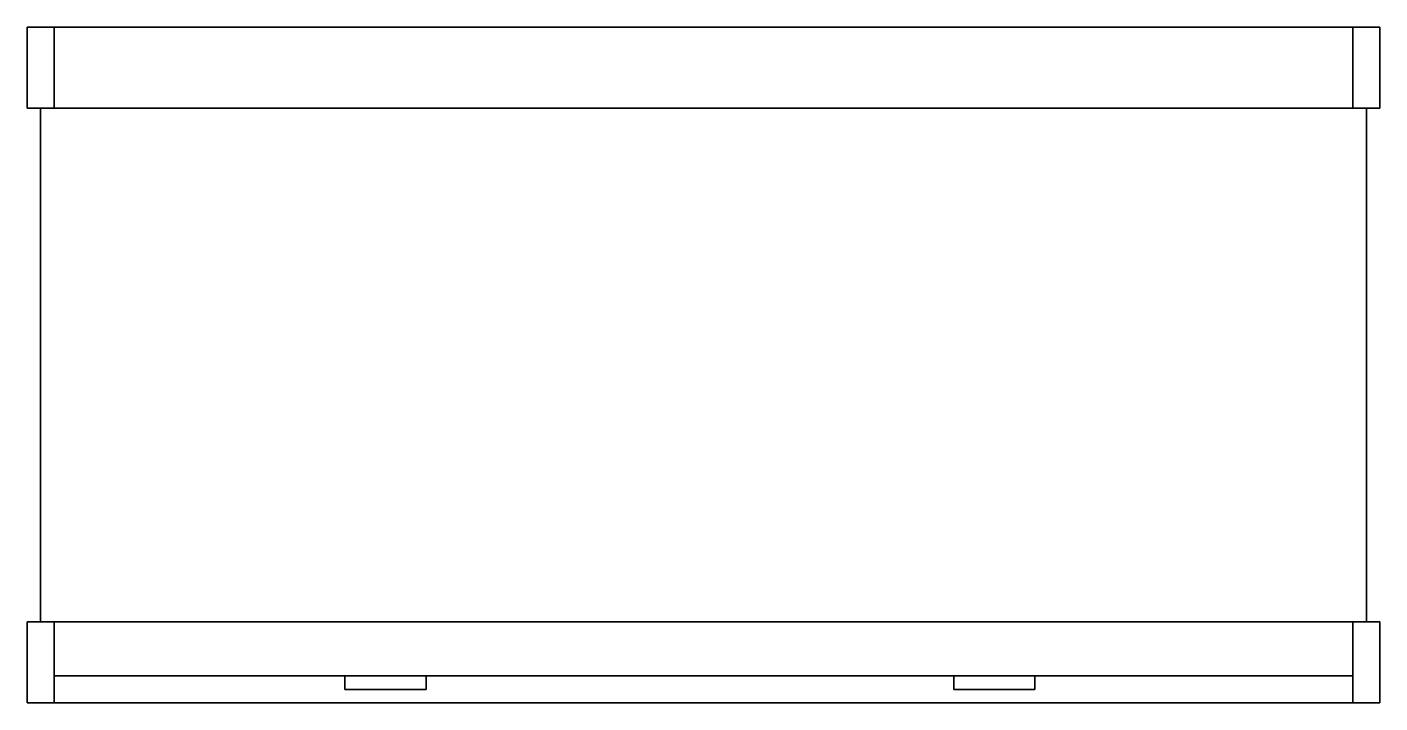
# Model space of a CAD drawing. Extents: x 0 to 1, y -0.5 to 0.
import ezdxf

# ---------------------------------------------------------------- set-up
doc = ezdxf.new("R2010")
doc.units = 0
doc.header["$LTSCALE"] = 0.1
doc.layers.get('0').update_dxf_attribs({"color": 8, "linetype": 'CONTINUOUS'})

msp = doc.modelspace()

# ---------------------------------------------------------------- linework, layer by layer
at = {"color": 255, "extrusion": (0, -1, 0)}
for p, q in [((0.02, -0.48, 0.24), (0.98, -0.48, 0.24)), ((0.02, -0.48, 0.4), (0.98, -0.48, 0.4)), ((0.02, -0.48, 0.56), (0.98, -0.48, 0.56))]:
    msp.add_line(p, q, dxfattribs=at)
at = {"color": 255}
for points in [[(0.02, 0, 0.23), (0.02, 0, 0.72), (0.98, 0, 0.72), (0.98, 0, 0.23)], [(0.01, -0.06, 0.735), (0.01, -0.44, 0.735), (0.01, -0.44, 0.145), (0.01, -0.06, 0.145)], [(0.01, -0.06, 0.735), (0.01, -0.44, 0.735), (0.99, -0.44, 0.735), (0.99, -0.06, 0.735)], [(0.99, -0.06, 0.735), (0.99, -0.44, 0.735), (0.99, -0.44, 0.145), (0.99, -0.06, 0.145)], [(0.02, -0.48, 0.23), (0.02, -0.48, 0.72), (0.98, -0.48, 0.72), (0.98, -0.48, 0.23)]]:
    msp.add_3dface(points, dxfattribs=at)

# ---------------------------------------------------------------- meshes
at = {"color": 35}
mesh = msp.add_polymesh((6, 3), dxfattribs=at)
for k, corner in enumerate([(0, -0.06, 0.72), (1, -0.06, 0.72), (1, -0.06, 0.72), (0, 0, 0.72), (1, 0, 0.72), (1, 0, 0.72), (0, 0, 0.74), (1, 0, 0.74), (1, 0, 0.72), (0, -0.06, 0.74), (1, -0.06, 0.74), (1, -0.06, 0.72), (0, -0.06, 0.74), (0, -0.06, 0.74), (0, -0.06, 0.72), (0, 0, 0.74), (0, 0, 0.74), (0, 0, 0.72)]):
    mesh.set_mesh_vertex(divmod(k, 3), corner)
mesh = msp.add_polymesh((6, 3), dxfattribs=at)
for k, corner in enumerate([(0, -0.06), (0.02, -0.06), (0.02, -0.06), (0, 0), (0.02, 0), (0.02, 0), (0, 0, 0.72), (0.02, 0, 0.72), (0.02, 0), (0, -0.06, 0.72), (0.02, -0.06, 0.72), (0.02, -0.06), (0, -0.06, 0.72), (0, -0.06, 0.72), (0, -0.06), (0, 0, 0.72), (0, 0, 0.72), (0, 0)]):
    mesh.set_mesh_vertex(divmod(k, 3), corner)
mesh = msp.add_polymesh((6, 3), dxfattribs=at)
for k, corner in enumerate([(0.98, -0.06), (1, -0.06), (1, -0.06), (0.98, 0), (1, 0), (1, 0), (0.98, 0, 0.72), (1, 0, 0.72), (1, 0), (0.98, -0.06, 0.72), (1, -0.06, 0.72), (1, -0.06), (0.98, -0.06, 0.72), (0.98, -0.06, 0.72), (0.98, -0.06), (0.98, 0, 0.72), (0.98, 0, 0.72), (0.98, 0)]):
    mesh.set_mesh_vertex(divmod(k, 3), corner)
mesh = msp.add_polymesh((6, 3), dxfattribs=at)
for k, corner in enumerate([(0, -0.5, 0.72), (1, -0.5, 0.72), (1, -0.5, 0.72), (0, -0.44, 0.72), (1, -0.44, 0.72), (1, -0.44, 0.72), (0, -0.44, 0.74), (1, -0.44, 0.74), (1, -0.44, 0.72), (0, -0.5, 0.74), (1, -0.5, 0.74), (1, -0.5, 0.72), (0, -0.5, 0.74), (0, -0.5, 0.74), (0, -0.5, 0.72), (0, -0.44, 0.74), (0, -0.44, 0.74), (0, -0.44, 0.72)]):
    mesh.set_mesh_vertex(divmod(k, 3), corner)
mesh = msp.add_polymesh((6, 3), dxfattribs=at)
for k, corner in enumerate([(0, -0.5), (0.02, -0.5), (0.02, -0.5), (0, -0.44), (0.02, -0.44), (0.02, -0.44), (0, -0.44, 0.72), (0.02, -0.44, 0.72), (0.02, -0.44), (0, -0.5, 0.72), (0.02, -0.5, 0.72), (0.02, -0.5), (0, -0.5, 0.72), (0, -0.5, 0.72), (0, -0.5), (0, -0.44, 0.72), (0, -0.44, 0.72), (0, -0.44)]):
    mesh.set_mesh_vertex(divmod(k, 3), corner)
mesh = msp.add_polymesh((6, 3), dxfattribs=at)
for k, corner in enumerate([(0.98, -0.5), (1, -0.5), (1, -0.5), (0.98, -0.44), (1, -0.44), (1, -0.44), (0.98, -0.44, 0.72), (1, -0.44, 0.72), (1, -0.44), (0.98, -0.5, 0.72), (1, -0.5, 0.72), (1, -0.5), (0.98, -0.5, 0.72), (0.98, -0.5, 0.72), (0.98, -0.5), (0.98, -0.44, 0.72), (0.98, -0.44, 0.72), (0.98, -0.44)]):
    mesh.set_mesh_vertex(divmod(k, 3), corner)
mesh = msp.add_polymesh((6, 3), dxfattribs=at)
for k, corner in enumerate([(0.295, -0.49, 0.315), (0.295, -0.48, 0.315), (0.295, -0.48, 0.315), (0.235, -0.49, 0.315), (0.235, -0.48, 0.315), (0.235, -0.48, 0.315), (0.235, -0.49, 0.335), (0.235, -0.48, 0.335), (0.235, -0.48, 0.315), (0.295, -0.49, 0.335), (0.295, -0.48, 0.335), (0.295, -0.48, 0.315), (0.295, -0.49, 0.335), (0.295, -0.49, 0.335), (0.295, -0.49, 0.315), (0.235, -0.49, 0.335), (0.235, -0.49, 0.335), (0.235, -0.49, 0.315)]):
    mesh.set_mesh_vertex(divmod(k, 3), corner)
mesh = msp.add_polymesh((6, 3), dxfattribs=at)
for k, corner in enumerate([(0.295, -0.49, 0.475), (0.295, -0.48, 0.475), (0.295, -0.48, 0.475), (0.235, -0.49, 0.475), (0.235, -0.48, 0.475), (0.235, -0.48, 0.475), (0.235, -0.49, 0.495), (0.235, -0.48, 0.495), (0.235, -0.48, 0.475), (0.295, -0.49, 0.495), (0.295, -0.48, 0.495), (0.295, -0.48, 0.475), (0.295, -0.49, 0.495), (0.295, -0.49, 0.495), (0.295, -0.49, 0.475), (0.235, -0.49, 0.495), (0.235, -0.49, 0.495), (0.235, -0.49, 0.475)]):
    mesh.set_mesh_vertex(divmod(k, 3), corner)
mesh = msp.add_polymesh((6, 3), dxfattribs=at)
for k, corner in enumerate([(0.295, -0.49, 0.635), (0.295, -0.48, 0.635), (0.295, -0.48, 0.635), (0.235, -0.49, 0.635), (0.235, -0.48, 0.635), (0.235, -0.48, 0.635), (0.235, -0.49, 0.655), (0.235, -0.48, 0.655), (0.235, -0.48, 0.635), (0.295, -0.49, 0.655), (0.295, -0.48, 0.655), (0.295, -0.48, 0.635), (0.295, -0.49, 0.655), (0.295, -0.49, 0.655), (0.295, -0.49, 0.635), (0.235, -0.49, 0.655), (0.235, -0.49, 0.655), (0.235, -0.49, 0.635)]):
    mesh.set_mesh_vertex(divmod(k, 3), corner)
mesh = msp.add_polymesh((6, 3), dxfattribs=at)
for k, corner in enumerate([(0.745, -0.49, 0.315), (0.745, -0.48, 0.315), (0.745, -0.48, 0.315), (0.685, -0.49, 0.315), (0.685, -0.48, 0.315), (0.685, -0.48, 0.315), (0.685, -0.49, 0.335), (0.685, -0.48, 0.335), (0.685, -0.48, 0.315), (0.745, -0.49, 0.335), (0.745, -0.48, 0.335), (0.745, -0.48, 0.315), (0.745, -0.49, 0.335), (0.745, -0.49, 0.335), (0.745, -0.49, 0.315), (0.685, -0.49, 0.335), (0.685, -0.49, 0.335), (0.685, -0.49, 0.315)]):
    mesh.set_mesh_vertex(divmod(k, 3), corner)
mesh = msp.add_polymesh((6, 3), dxfattribs=at)
for k, corner in enumerate([(0.745, -0.49, 0.475), (0.745, -0.48, 0.475), (0.745, -0.48, 0.475), (0.685, -0.49, 0.475), (0.685, -0.48, 0.475), (0.685, -0.48, 0.475), (0.685, -0.49, 0.495), (0.685, -0.48, 0.495), (0.685, -0.48, 0.475), (0.745, -0.49, 0.495), (0.745, -0.48, 0.495), (0.745, -0.48, 0.475), (0.745, -0.49, 0.495), (0.745, -0.49, 0.495), (0.745, -0.49, 0.475), (0.685, -0.49, 0.495), (0.685, -0.49, 0.495), (0.685, -0.49, 0.475)]):
    mesh.set_mesh_vertex(divmod(k, 3), corner)
mesh = msp.add_polymesh((6, 3), dxfattribs=at)
for k, corner in enumerate([(0.745, -0.49, 0.635), (0.745, -0.48, 0.635), (0.745, -0.48, 0.635), (0.685, -0.49, 0.635), (0.685, -0.48, 0.635), (0.685, -0.48, 0.635), (0.685, -0.49, 0.655), (0.685, -0.48, 0.655), (0.685, -0.48, 0.635), (0.745, -0.49, 0.655), (0.745, -0.48, 0.655), (0.745, -0.48, 0.635), (0.745, -0.49, 0.655), (0.745, -0.49, 0.655), (0.745, -0.49, 0.635), (0.685, -0.49, 0.655), (0.685, -0.49, 0.655), (0.685, -0.49, 0.635)]):
    mesh.set_mesh_vertex(divmod(k, 3), corner)

doc.saveas('drawing.dxf')
